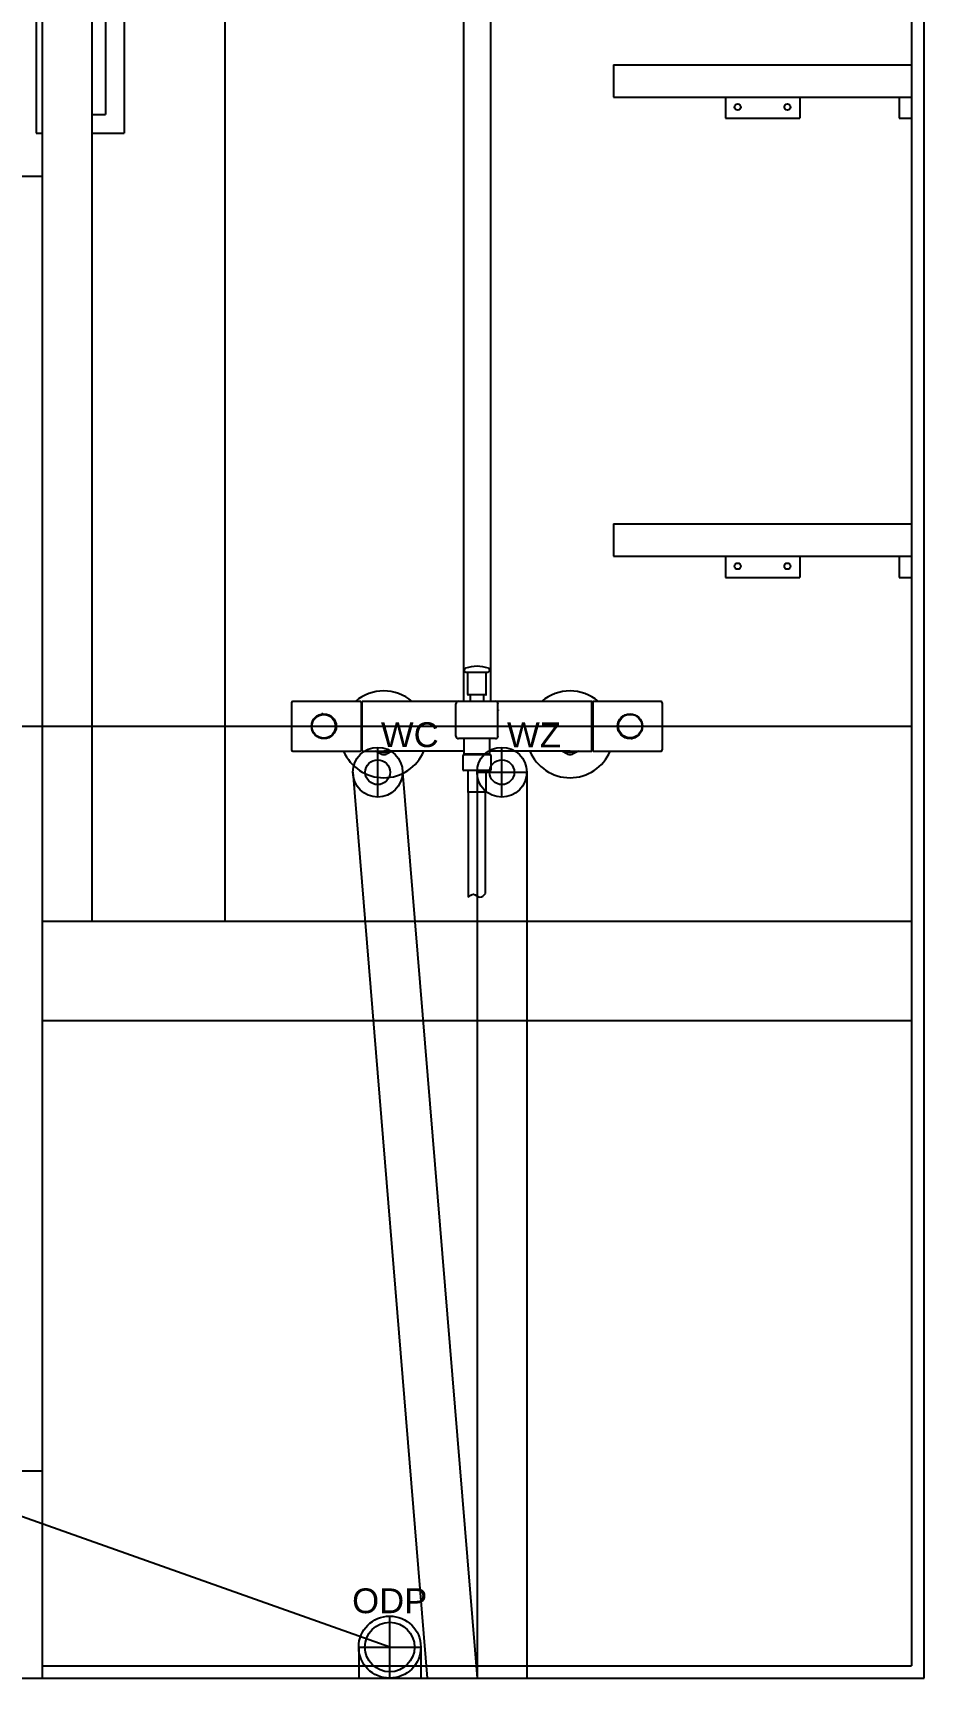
# Model space of a CAD drawing. Header units: millimetres. Extents: x 976 to 9349, y -1578 to 2211.
# Drawn here: x 2897.2 to 2969, y 781.1 to 913.7 of the extents above; entities that cross this region are included whole.
import ezdxf
from ezdxf.lldxf.tags import DXFTag

# ---------------------------------------------------------------- set-up
doc = ezdxf.new("R2010")
doc.units = ezdxf.units.MM
for name, color, linetype in [('Inst - odpływ', 35, 'Continuous'), ('Inst - woda', 220, 'Continuous'), ('Płytki', 254, 'Continuous'), ('Wbudowane', 175, 'Continuous'), ('Ściany', 7, 'Continuous')]:
    doc.layers.add(name, color=color, linetype=linetype)
tags = doc.linetypes.add('06B018', pattern=[6.75, 4.32, -0.54, 0.09, -0.54, 0.09, -0.54, 0.09, -0.54]).pattern_tags.tags
tags[18:19] = [DXFTag(74, 4), DXFTag(75, 0), DXFTag(340, '0'), DXFTag(46, 1.0), DXFTag(50, 0.0), DXFTag(44, 0.0), DXFTag(45, 0.0)]
tags[16:17] = [DXFTag(74, 4), DXFTag(75, 0), DXFTag(340, '0'), DXFTag(46, 1.0), DXFTag(50, 0.0), DXFTag(44, 0.0), DXFTag(45, 0.0)]
tags[14:15] = [DXFTag(74, 4), DXFTag(75, 0), DXFTag(340, '0'), DXFTag(46, 1.0), DXFTag(50, 0.0), DXFTag(44, 0.0), DXFTag(45, 0.0)]
tags[12:13] = [DXFTag(74, 4), DXFTag(75, 0), DXFTag(340, '0'), DXFTag(46, 1.0), DXFTag(50, 0.0), DXFTag(44, 0.0), DXFTag(45, 0.0)]
tags[10:11] = [DXFTag(74, 4), DXFTag(75, 0), DXFTag(340, '0'), DXFTag(46, 1.0), DXFTag(50, 0.0), DXFTag(44, 0.0), DXFTag(45, 0.0)]
tags[8:9] = [DXFTag(74, 4), DXFTag(75, 0), DXFTag(340, '0'), DXFTag(46, 1.0), DXFTag(50, 0.0), DXFTag(44, 0.0), DXFTag(45, 0.0)]
tags[6:7] = [DXFTag(74, 4), DXFTag(75, 0), DXFTag(340, '0'), DXFTag(46, 1.0), DXFTag(50, 0.0), DXFTag(44, 0.0), DXFTag(45, 0.0)]
tags[4:5] = [DXFTag(74, 4), DXFTag(75, 0), DXFTag(340, '0'), DXFTag(46, 1.0), DXFTag(50, 0.0), DXFTag(44, 0.0), DXFTag(45, 0.0)]

# ---------------------------------------------------------------- blocks, each defined once
blk = doc.blocks.new('Z$W@#22483')
for p, q in [((237.3, 0), (237.3, 257.2)), ((0, 0), (237.3, 0))]:
    blk.add_line(p, q)
blk = doc.blocks.new('Z$W@#21058')
for p, q in [((13.83, 118.61), (13.83, 15.98)), ((16.03, 15.98), (16.03, 118.61)), ((14.02, 18.34), (15.83, 18.34)), ((14.17, 18.34), (14.17, 16.55)), ((15.68, 16.55), (15.68, 18.34)), ((5.55, 15.97), (0.1, 15.97)), ((5.6, 15.92), (5.6, 12.02)), ((5.68, 14.81), (5.68, 15.97)), ((7.42, 15.97), (5.68, 15.97)), ((13.06, 15.97), (7.42, 15.97)), ((13.43, 15.98), (16.43, 15.98)), ((15.63, 16.5), (14.22, 16.5)), ((14.37, 16.5), (14.37, 15.98)), ((15.48, 15.98), (15.48, 16.5)), ((22.42, 15.97), (16.79, 15.97)), ((24.18, 15.97), (22.42, 15.97)), ((24.18, 14.81), (24.18, 15.97)), ((24.25, 15.92), (24.25, 12.02)), ((29.75, 15.97), (24.29, 15.97)), ((0, 15.87), (0, 12.07)), ((2.26, 14.91), (2.26, 14.89)), ((2.26, 14.89), (2.26, 14.85)), ((2.32, 14.91), (2.32, 14.93)), ((2.32, 14.91), (2.32, 14.87)), ((2.52, 14.96), (2.44, 14.96)), ((2.52, 14.97), (2.52, 14.96)), ((2.52, 14.96), (2.52, 14.91)), ((2.52, 14.91), (2.52, 14.91)), ((2.61, 14.94), (2.71, 14.94)), ((2.8, 14.89), (2.8, 14.95)), ((5.68, 15.73), (5.6, 15.73)), ((5.68, 11.97), (5.68, 14.81)), ((13.23, 13.17), (13.23, 15.78)), ((16.62, 13.17), (16.62, 15.78)), ((24.22, 15.77), (24.18, 15.77)), ((24.18, 15.71), (24.22, 15.71)), ((24.18, 11.97), (24.18, 14.81)), ((24.22, 15.77), (24.22, 15.67)), ((24.25, 15.67), (24.22, 15.67)), ((24.22, 15.33), (24.22, 15.67)), ((24.22, 14.31), (24.22, 15.33)), ((24.22, 15.33), (24.25, 15.33)), ((26.81, 14.87), (26.92, 14.87)), ((26.92, 14.87), (26.81, 14.87)), ((27.01, 14.94), (27.3, 14.94)), ((27.3, 14.97), (27.3, 14.94)), ((27.3, 14.94), (27.3, 14.93)), ((27.33, 14.93), (27.33, 14.97)), ((27.73, 14.8), (27.73, 14.85)), ((29.85, 15.87), (29.85, 12.07)), ((1.64, 13.96), (1.64, 14.25)), ((1.64, 13.96), (1.64, 13.96)), ((1.71, 13.51), (1.71, 13.57)), ((3.44, 14.38), (3.51, 14.38)), ((3.46, 14.33), (3.53, 14.33)), ((3.55, 14.28), (3.48, 14.28)), ((3.55, 14.28), (3.55, 13.64)), ((3.56, 13.69), (3.56, 14.25)), ((24.25, 14.31), (24.22, 14.31)), ((24.22, 13.63), (24.22, 14.31)), ((24.22, 12.61), (24.22, 13.63)), ((24.22, 13.63), (24.25, 13.63)), ((26.29, 14.25), (26.29, 13.69)), ((26.3, 13.66), (26.3, 14.3)), ((26.3, 13.66), (26.36, 13.66)), ((26.38, 13.61), (26.31, 13.61)), ((26.4, 13.55), (26.34, 13.55)), ((28.13, 14.42), (28.13, 14.36)), ((28.2, 13.98), (28.2, 13.98)), ((28.2, 13.98), (28.2, 13.69)), ((0.1, 11.97), (5.55, 11.97)), ((2.12, 13.13), (2.12, 13.09)), ((2.52, 13.01), (2.52, 12.97)), ((2.54, 13), (2.54, 13.01)), ((2.54, 12.97), (2.54, 13)), ((2.84, 13), (2.54, 13)), ((3.03, 13.07), (2.92, 13.07)), ((2.92, 13.07), (3.03, 13.07)), ((5.6, 12.21), (5.68, 12.21)), ((5.68, 11.97), (7.42, 11.97)), ((7.22, 11.71), (6.76, 11.97)), ((13.88, 11.97), (7.42, 11.97)), ((8.09, 11.97), (7.63, 11.71)), ((16.43, 12.97), (13.43, 12.97)), ((13.88, 12.97), (13.88, 11.73)), ((15.97, 11.73), (15.97, 12.97)), ((22.42, 11.97), (15.97, 11.97)), ((22.22, 11.71), (21.76, 11.97)), ((22.43, 11.97), (24.18, 11.97)), ((23.09, 11.97), (22.63, 11.71)), ((24.18, 12.23), (24.22, 12.23)), ((24.18, 12.17), (24.22, 12.17)), ((24.25, 12.61), (24.22, 12.61)), ((24.22, 12.27), (24.22, 12.61)), ((24.22, 12.27), (24.22, 12.17)), ((24.22, 12.27), (24.25, 12.27)), ((24.29, 11.97), (29.75, 11.97)), ((27.05, 13.05), (27.05, 12.99)), ((27.23, 13), (27.14, 13)), ((27.33, 13.03), (27.33, 13.03)), ((27.33, 12.98), (27.33, 13.03)), ((27.33, 12.97), (27.33, 12.98)), ((27.33, 12.98), (27.41, 12.98)), ((27.53, 13.03), (27.53, 13.07)), ((27.53, 13.03), (27.53, 13.01)), ((27.59, 13.04), (27.59, 13.09)), ((27.59, 13.03), (27.59, 13.04)), ((13.78, 11.56), (13.78, 10.51)), ((15.99, 11.66), (13.87, 11.66)), ((13.88, 11.73), (13.88, 11.66)), ((15.97, 11.73), (13.88, 11.73)), ((13.99, 11.66), (13.99, 11.73)), ((15.86, 11.66), (15.86, 11.73)), ((15.97, 11.66), (15.97, 11.73)), ((16.08, 10.51), (16.08, 11.56)), ((15.98, 10.41), (13.88, 10.41)), ((14.19, 10.41), (14.19, 8.66)), ((15.66, 8.66), (15.66, 10.41)), ((15.66, 8.66), (14.19, 8.66)), ((14.23, 8.65), (14.23, 8.47)), ((14.23, 8.47), (14.23, 0.19)), ((15.62, 0.5), (15.62, 8.66))]:
    blk.add_line(p, q)
for centre, radius in [((2.6, 13.97), 1), ((2.59, 13.96), 0.95), ((27.25, 13.97), 1), ((27.26, 13.98), 0.95)]:
    blk.add_circle(centre, radius)
for centre, radius, start, end in [((14.06, 18.49), 0.16, 109.2373, 255.53), ((14.93, 16), 2.8, 70.7627, 109.2373), ((15.79, 18.49), 0.16, 284.47, 70.7627), ((0.1, 15.87), 0.1, 90, 180), ((7.42, 13.32), 3.5, 49.213, 130.787), ((5.55, 15.92), 0.05, 0, 90), ((13.43, 15.78), 0.2, 90, 180), ((14.22, 16.55), 0.05, 180, 270), ((15.63, 16.55), 0.05, 270, 0), ((16.43, 15.78), 0.2, 0, 90), ((22.42, 13.32), 3.5, 49.213, 130.787), ((24.29, 15.92), 0.05, 90, 180), ((29.75, 15.87), 0.1, 0, 90), ((2.59, 13.96), 0.986, 109.7798, 159.5349), ((2.61, 14.9), 0.0343, 90.8069, 172.9657), ((2.71, 14.9), 0.0338, 2.7037, 89.3651), ((44.44, 15.37), 27.81, 180.1385, 180.2847), ((27.79, 14.73), 0.0317, 56.6619, 57.6372), ((1.56, 13.57), 0.15, 0, 20.5504), ((27.25, 13.97), 0.986, 289.7798, 339.5349), ((28.29, 14.36), 0.15, 180, 200.5504), ((0.1, 12.07), 0.1, 180, 270), ((2.06, 13.21), 0.0317, 236.6619, 237.6372), ((7.42, 13.32), 3.5, 202.6881, 337.3119), ((5.55, 12.02), 0.05, 270, 0), ((7.42, 13.32), 1.45, 248.5967, 291.4033), ((7.33, 13.83), 1.87, 272.9208, 272.9514), ((7.42, 13.32), 1.35, 269.9286, 270), ((7.42, 13.32), 1.35, 270, 270.0657), ((13.43, 13.17), 0.2, 180, 270), ((13.37, 13.15), 0.142, 190.5245, 200.4704), ((13.27, 12.79), 0.214, 68.2383, 79.347), ((13.41, 13.14), 0.166, 256.6083, 259.7558), ((16.43, 13.17), 0.2, 270, 0), ((16.44, 13.13), 0.158, 280.2268, 283.5307), ((16.58, 12.78), 0.216, 101.0679, 111.7239), ((16.58, 12.78), 0.216, 100.7149, 101.0637), ((16.48, 13.15), 0.14, 339.4777, 349.5773), ((22.42, 13.32), 3.5, 202.6881, 337.3119), ((22.42, 13.32), 1.45, 248.5967, 291.4033), ((22.42, 13.32), 1.35, 269.9343, 270), ((22.42, 13.32), 1.35, 270, 270.0566), ((22.52, 13.83), 1.87, 267.0486, 267.0792), ((24.29, 12.02), 0.05, 180, 270), ((27.14, 13.03), 0.0338, 182.7037, 269.3651), ((27.23, 13.03), 0.0343, 270.8069, 352.9657), ((29.75, 12.07), 0.1, 270, 0), ((7.42, 13.32), 1.62, 262.6199, 277.3801), ((13.88, 11.56), 0.1, 95.7392, 180), ((15.98, 11.56), 0.1, 0, 84.2608), ((22.42, 13.32), 1.62, 262.6199, 277.3801), ((13.88, 10.51), 0.1, 180, 270), ((15.98, 10.51), 0.1, 270, 0), ((14.85, 8.8), 0.654, 192.7044, 193.3547)]:
    blk.add_arc(centre, radius, start, end)
for centre, major_axis in [((27.79, 14.37), (-0.012, 0.7)), ((2.05, 13.57), (0.012, -0.7))]:
    blk.add_ellipse(centre, major_axis=major_axis, ratio=0.049482, start_param=0.853032, end_param=0.930228)
for points, knots in [([(13.38, 15.97), (13.38, 15.97), (13.38, 15.97), (13.38, 15.97), (13.38, 15.97), (13.37, 15.97), (13.36, 15.97), (13.33, 15.97), (13.28, 15.96), (13.24, 15.96), (13.19, 15.96), (13.16, 15.97), (13.11, 15.97), (13.08, 15.97), (13.06, 15.97)], [0, 0, 0, 0, 0.014234, 0.032709, 0.055208, 0.066881, 0.110552, 0.200897, 0.324674, 0.524029, 0.613067, 0.717093, 0.848174, 1, 1, 1, 1]), ([(16.79, 15.97), (16.77, 15.97), (16.74, 15.97), (16.69, 15.97), (16.65, 15.96), (16.6, 15.96), (16.55, 15.96), (16.51, 15.97), (16.48, 15.97), (16.47, 15.97), (16.47, 15.97), (16.47, 15.97), (16.47, 15.97), (16.47, 15.97)], [0, 0, 0, 0, 0.164085, 0.294237, 0.396316, 0.535004, 0.713222, 0.838847, 0.915279, 0.94162, 0.960681, 0.985689, 1, 1, 1, 1]), ([(27.3, 14.95), (27.3, 14.95), (27.3, 14.95), (27.31, 14.96), (27.31, 14.96), (27.31, 14.97), (27.31, 14.97), (27.31, 14.97)], [0, 0, 0, 0, 0.241821, 0.241821, 0.981895, 0.981895, 1, 1, 1, 1]), ([(1.67, 14.31), (1.67, 14.31), (1.67, 14.3), (1.66, 14.3), (1.66, 14.29), (1.66, 14.29), (1.66, 14.29), (1.66, 14.28), (1.66, 14.28), (1.66, 14.28), (1.65, 14.28), (1.65, 14.28), (1.65, 14.28), (1.65, 14.28), (1.65, 14.28), (1.65, 14.28)], [0, 0, 0, 0, 0.25, 0.25, 0.5, 0.5, 0.625, 0.625, 0.75, 0.75, 0.875, 0.875, 0.9375, 0.9375, 1, 1, 1, 1]), ([(28.17, 13.63), (28.18, 13.63), (28.18, 13.63), (28.18, 13.64), (28.18, 13.64), (28.18, 13.65), (28.18, 13.65), (28.19, 13.65), (28.19, 13.65), (28.19, 13.66), (28.19, 13.66), (28.19, 13.66), (28.19, 13.66), (28.19, 13.66), (28.19, 13.66), (28.19, 13.66)], [0, 0, 0, 0, 0.25, 0.25, 0.5, 0.5, 0.625, 0.625, 0.75, 0.75, 0.875, 0.875, 0.9375, 0.9375, 1, 1, 1, 1]), ([(2.54, 12.99), (2.54, 12.98), (2.54, 12.98), (2.54, 12.98), (2.53, 12.98), (2.53, 12.97), (2.53, 12.97), (2.53, 12.97)], [0, 0, 0, 0, 0.241821, 0.241821, 0.981895, 0.981895, 1, 1, 1, 1]), ([(14.23, 0.19), (14.37, 0.31), (14.68, 0.6), (15.17, 0), (15.48, 0.35), (15.62, 0.5)], [0, 0, 0, 0, 0.305452, 0.65711, 1, 1, 1, 1])]:
    blk.add_open_spline(points, degree=3, knots=knots)
for points, degree in [([(2.74, 14.9), (2.74, 14.9), (2.74, 14.91)], 2), ([(1.65, 14.27), (1.65, 14.27), (1.65, 14.27), (1.65, 14.28)], 3), ([(28.2, 13.66), (28.2, 13.66), (28.2, 13.66), (28.19, 13.66)], 3), ([(27.1, 13.04), (27.1, 13.04), (27.1, 13.03)], 2), ([(14.23, 8.64), (14.22, 8.64), (14.22, 8.65), (14.22, 8.66)], 3), ([(14.24, 8.66), (14.24, 8.66), (14.23, 8.66), (14.23, 8.65)], 3)]:
    blk.add_open_spline(points, degree=degree)
blk = doc.blocks.new('Z$W@#3795')
for p, q in [((0, 4.3), (0, 1.7)), ((0, 4.3), (24, 4.3)), ((24, 4.3), (24, 0)), ((0, 1.7), (24, 1.7)), ((9, 1.7), (9, 0)), ((15, 1.7), (15, 0)), ((23, 1.7), (23, 0)), ((9, 0), (15, 0)), ((23, 0), (24, 0))]:
    blk.add_line(p, q)
for centre in [(10, 0.9), (10, 0.9), (14, 0.9), (14, 0.9)]:
    blk.add_circle(centre, 0.25)
blk = doc.blocks.new('Z$W@#19358')
for p, q in [((0, 60), (70, 60)), ((0, 60), (0, 0)), ((70, 60), (70, 0)), ((0, 52), (70, 52)), ((0, 0), (70, 0))]:
    blk.add_line(p, q)
blk = doc.blocks.new('Z$W@#10491')
for p, q in [((16, 150), (16, 0)), ((20, 150), (20, 0)), ((13.4, 88.5), (13.4, 63.5)), ((20.5, 88.5), (20.5, 63.5)), ((14.9, 87), (14.9, 65)), ((16, 65), (14.9, 65)), ((16, 63.5), (13.4, 63.5)), ((20.5, 63.5), (20, 63.5)), ((20, 0), (16, 0))]:
    blk.add_line(p, q)

msp = doc.modelspace()

# ---------------------------------------------------------------- linework, layer by layer
at = {"layer": 'Inst - odpływ', "linetype": '06B018'}
msp.add_line((2925.95, 783.65), (2857.972, 807.75), dxfattribs=at)
at = {"layer": 'Inst - odpływ'}
for p, q in [((2925.95, 781.15), (2925.95, 786.15)), ((2923.45, 783.65), (2928.45, 783.65)), ((2923.45, 783.65), (2923.45, 781.15)), ((2928.45, 783.65), (2928.45, 781.15))]:
    msp.add_line(p, q, dxfattribs=at)
for radius in [2.5, 2]:
    msp.add_circle((2925.95, 783.65), radius, dxfattribs=at)
at = {"layer": 'Inst - woda'}
for p, q in [((2924.98, 852.15), (2924.98, 856.15)), ((2924.98, 852.15), (2924.98, 856.15)), ((2934.98, 852.15), (2934.98, 856.15)), ((2934.98, 852.15), (2934.98, 856.15)), ((2922.98, 854.15), (2928.966, 781.15)), ((2926.98, 854.15), (2932.98, 781.15)), ((2932.98, 854.15), (2936.98, 854.15)), ((2932.98, 854.15), (2936.98, 854.15)), ((2932.98, 854.15), (2932.98, 781.15)), ((2936.98, 854.15), (2936.98, 781.15))]:
    msp.add_line(p, q, dxfattribs=at)
for centre, radius in [((2924.98, 854.15), 2), ((2924.98, 854.15), 1), ((2934.98, 854.15), 2), ((2934.98, 854.15), 1)]:
    msp.add_circle(centre, radius, dxfattribs=at)
at = {"layer": 'Płytki'}
for p, q in [((2912.672, 1037.85), (2912.672, 842.15)), ((2967.972, 1037.85), (2967.972, 842.15)), ((2897.972, 902.15), (2818.972, 902.15)), ((2897.972, 902.15), (2897.972, 842.15)), ((2818.38, 857.85), (2967.972, 857.85)), ((2897.972, 842.15), (2967.972, 842.15)), ((2897.972, 842.15), (2897.972, 781.15)), ((2732.672, 797.85), (2897.972, 797.85))]:
    msp.add_line(p, q, dxfattribs=at)

# ---------------------------------------------------------------- block references
at = {"layer": 'Wbudowane'}
for name, p in [('Z$W@#21058', (2918.047, 843.881)), ('Z$W@#3795', (2943.972, 906.85)), ('Z$W@#3795', (2943.972, 869.85)), ('Z$W@#19358', (2897.972, 782.15))]:
    msp.add_blockref(name, p, dxfattribs=at)
at = {"layer": 'Wbudowane', "xscale": -1}
msp.add_blockref('Z$W@#10491', (2917.972, 842.15), dxfattribs=at)
at = {"layer": 'Ściany'}
msp.add_blockref('Z$W@#22483', (2731.672, 781.15), dxfattribs=at)

# ---------------------------------------------------------------- texts
at = {"layer": 'Inst - odpływ', "insert": (2925.95, 787.366), "char_height": 2, "width": 6, "attachment_point": 5}
msp.add_mtext('{\\fArial|b0|i0|c238|p0;ODP}', dxfattribs=at)
at = {"layer": 'Inst - woda', "char_height": 2, "width": 9.88531, "attachment_point": 5}
for s, insert in [('{\\fArial|b0|i0|c238|p0;WC}', (2927.567, 857.155)), ('{\\fArial|b0|i0|c238|p0;WZ}', (2937.567, 857.155))]:
    msp.add_mtext(s, dxfattribs=dict(at, insert=insert))

doc.saveas('drawing.dxf')
